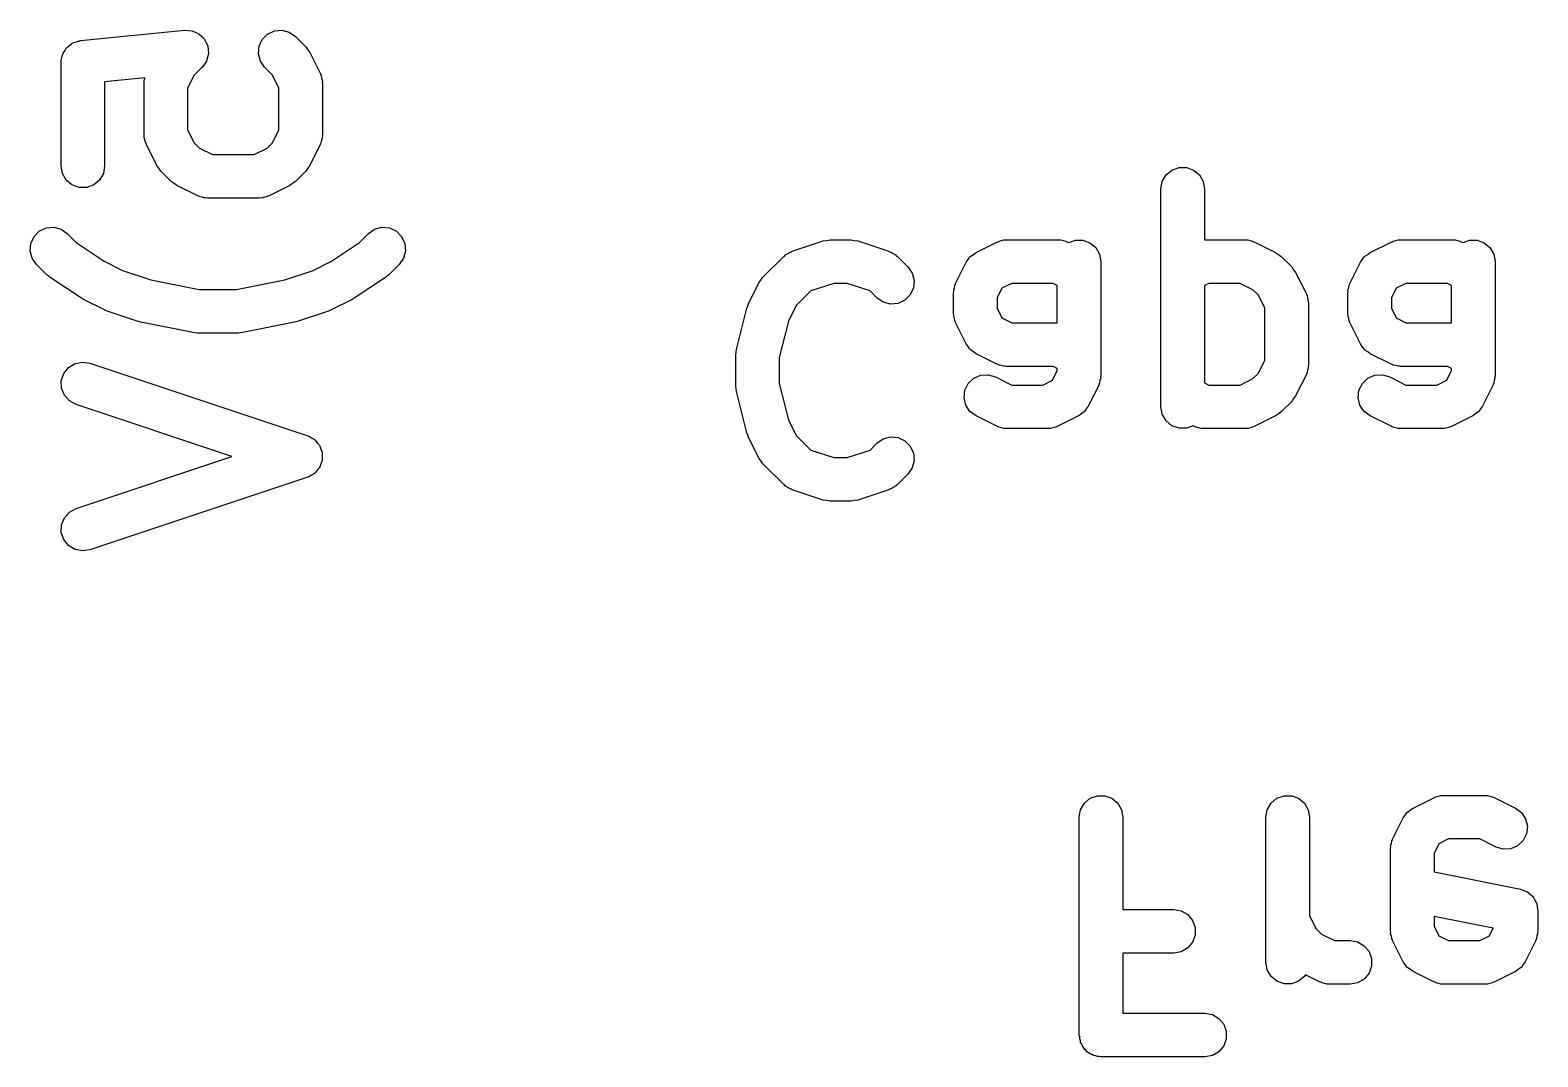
# Model space of a CAD drawing. Extents: x 91.3 to 189.8, y -113.5 to -60.4.
# Drawn here: x 171.35 to 178.27, y -78.82 to -74.11 of the extents above; entities that cross this region are included whole.
import ezdxf

# ---------------------------------------------------------------- set-up
doc = ezdxf.new("R2010")
doc.units = 0
doc.header["$MEASUREMENT"] = 0
doc.layers.add('BLACK', color=7, linetype='CONTINUOUS')

msp = doc.modelspace()

# ---------------------------------------------------------------- linework, layer by layer
at = {"layer": 'Black'}
for p, q in [((171.582, -74.1534), (172.059, -74.1057)), ((172.059, -74.1058), (172.06, -74.1056)), ((172.059, -74.1057), (172.059, -74.1058)), ((172.06, -74.1056), (172.077, -74.1071)), ((172.077, -74.1071), (172.093, -74.1083)), ((172.093, -74.1083), (172.094, -74.1086)), ((172.094, -74.1086), (172.094, -74.1086)), ((172.094, -74.1086), (172.11, -74.1157)), ((172.11, -74.1157), (172.125, -74.1226)), ((172.125, -74.1226), (172.125, -74.1231)), ((172.125, -74.1231), (172.126, -74.1233)), ((172.126, -74.1233), (172.138, -74.1351)), ((172.415, -74.1479), (172.44, -74.1233)), ((172.44, -74.1233), (172.471, -74.1086)), ((172.471, -74.1086), (172.506, -74.1056)), ((172.506, -74.1056), (172.539, -74.1146)), ((172.539, -74.1146), (172.568, -74.1345)), ((171.509, -74.2004), (171.516, -74.1886)), ((171.516, -74.1886), (171.519, -74.1862)), ((171.519, -74.1862), (171.521, -74.183)), ((171.521, -74.183), (171.532, -74.1751)), ((171.532, -74.1751), (171.542, -74.1663)), ((171.542, -74.1663), (171.546, -74.165)), ((171.546, -74.165), (171.549, -74.1628)), ((171.549, -74.1628), (171.562, -74.1591)), ((171.562, -74.1591), (171.575, -74.1544)), ((171.575, -74.1544), (171.579, -74.1544)), ((171.579, -74.1544), (171.582, -74.1534)), ((172.138, -74.1351), (172.15, -74.1469)), ((172.15, -74.1469), (172.15, -74.1474)), ((172.15, -74.1474), (172.15, -74.1479)), ((172.15, -74.1479), (172.158, -74.1631)), ((172.158, -74.1631), (172.165, -74.1782)), ((172.165, -74.1782), (172.165, -74.1788)), ((172.165, -74.1788), (172.165, -74.1794)), ((172.165, -74.1794), (172.167, -74.1961)), ((172.398, -74.214), (172.401, -74.1794)), ((172.401, -74.1794), (172.415, -74.1479)), ((172.568, -74.1345), (172.615, -74.1821)), ((172.615, -74.1821), (172.625, -74.1953)), ((171.492, -74.2529), (171.493, -74.2491)), ((171.492, -74.7291), (171.492, -74.2529)), ((171.493, -74.2454), (171.496, -74.2321)), ((171.493, -74.2491), (171.493, -74.2454)), ((171.496, -74.2321), (171.498, -74.2187)), ((171.498, -74.2187), (171.5, -74.2154)), ((171.5, -74.2154), (171.501, -74.2117)), ((171.501, -74.2117), (171.509, -74.2004)), ((172.15, -74.2612), (172.14, -74.2751)), ((172.159, -74.2475), (172.15, -74.2612)), ((172.16, -74.2464), (172.159, -74.2469)), ((172.159, -74.2469), (172.159, -74.2475)), ((172.164, -74.2301), (172.16, -74.2464)), ((172.168, -74.214), (172.164, -74.2301)), ((172.167, -74.1961), (172.168, -74.2127)), ((172.168, -74.2127), (172.168, -74.2133)), ((172.168, -74.2133), (172.168, -74.214)), ((172.407, -74.2475), (172.398, -74.214)), ((172.426, -74.276), (172.407, -74.2475)), ((172.625, -74.1953), (172.634, -74.2081)), ((172.634, -74.2081), (172.682, -74.3034)), ((171.877, -74.3249), (171.692, -74.3434)), ((171.874, -74.3367), (171.877, -74.3254)), ((171.877, -74.3254), (171.877, -74.3249)), ((172.103, -74.3121), (172.073, -74.3717)), ((172.139, -74.276), (172.103, -74.3121)), ((172.14, -74.2754), (172.139, -74.276)), ((172.14, -74.2751), (172.14, -74.2754)), ((172.463, -74.3121), (172.426, -74.276)), ((172.492, -74.3717), (172.463, -74.3121)), ((172.682, -74.3034), (172.683, -74.3089)), ((172.683, -74.3089), (172.686, -74.3139)), ((172.686, -74.3139), (172.688, -74.3254)), ((172.688, -74.3254), (172.692, -74.3367)), ((171.692, -74.3434), (171.692, -74.7291)), ((171.873, -74.3481), (171.874, -74.3424)), ((171.873, -74.5862), (171.873, -74.3481)), ((171.874, -74.3424), (171.874, -74.3367)), ((172.073, -74.3717), (172.073, -74.5626)), ((172.492, -74.5626), (172.492, -74.3717)), ((172.692, -74.3367), (172.691, -74.3424)), ((172.691, -74.3424), (172.692, -74.3481)), ((172.692, -74.3481), (172.692, -74.5862)), ((171.874, -74.5919), (171.873, -74.5862)), ((171.874, -74.5976), (171.874, -74.5919)), ((171.877, -74.6089), (171.874, -74.5976)), ((172.073, -74.5626), (172.103, -74.6222)), ((172.463, -74.6222), (172.492, -74.5626)), ((172.692, -74.5976), (172.688, -74.6089)), ((172.692, -74.5862), (172.691, -74.5919)), ((172.691, -74.5919), (172.692, -74.5976)), ((171.879, -74.6204), (171.877, -74.6089)), ((171.882, -74.6254), (171.879, -74.6204)), ((171.884, -74.6309), (171.882, -74.6254)), ((171.932, -74.7262), (171.884, -74.6309)), ((172.103, -74.6222), (172.128, -74.6469)), ((172.128, -74.6469), (172.187, -74.6767)), ((172.187, -74.6767), (172.378, -74.6767)), ((172.378, -74.6767), (172.438, -74.6469)), ((172.438, -74.6469), (172.463, -74.6222)), ((172.682, -74.6309), (172.634, -74.7262)), ((172.683, -74.6254), (172.682, -74.6309)), ((172.686, -74.6204), (172.683, -74.6254)), ((172.688, -74.6089), (172.686, -74.6204)), ((171.498, -74.7633), (171.492, -74.7291)), ((171.692, -74.7291), (171.686, -74.7633)), ((171.941, -74.739), (171.932, -74.7262)), ((171.95, -74.7521), (171.941, -74.739)), ((172.625, -74.739), (172.615, -74.7521)), ((172.634, -74.7262), (172.625, -74.739)), ((176.591, -74.7477), (176.624, -74.7358)), ((176.624, -74.7358), (176.659, -74.7358)), ((176.659, -74.7358), (176.691, -74.7477)), ((171.516, -74.7933), (171.498, -74.7633)), ((171.542, -74.8157), (171.516, -74.7933)), ((171.575, -74.8275), (171.542, -74.8157)), ((171.642, -74.8157), (171.61, -74.8275)), ((171.669, -74.7933), (171.642, -74.8157)), ((171.686, -74.7633), (171.669, -74.7933)), ((171.998, -74.7998), (171.95, -74.7521)), ((172.011, -74.8089), (171.998, -74.7998)), ((172.024, -74.8185), (172.011, -74.8089)), ((172.555, -74.809), (172.542, -74.8185)), ((172.568, -74.7998), (172.555, -74.809)), ((172.615, -74.7521), (172.568, -74.7998)), ((176.541, -74.8343), (176.547, -74.8001)), ((176.547, -74.8001), (176.565, -74.77)), ((176.565, -74.77), (176.591, -74.7477)), ((176.691, -74.7477), (176.718, -74.77)), ((176.718, -74.77), (176.735, -74.8001)), ((176.735, -74.8001), (176.741, -74.8343)), ((171.61, -74.8275), (171.575, -74.8275)), ((172.119, -74.8661), (172.024, -74.8185)), ((172.125, -74.8678), (172.119, -74.8661)), ((172.13, -74.8706), (172.125, -74.8678)), ((172.141, -74.8727), (172.13, -74.8706)), ((172.152, -74.876), (172.141, -74.8727)), ((172.158, -74.8757), (172.152, -74.876)), ((172.164, -74.8767), (172.158, -74.8757)), ((172.402, -74.8767), (172.164, -74.8767)), ((172.408, -74.8757), (172.402, -74.8767)), ((172.413, -74.876), (172.408, -74.8757)), ((172.425, -74.8727), (172.413, -74.876)), ((172.436, -74.8706), (172.425, -74.8727)), ((172.441, -74.8678), (172.436, -74.8706)), ((172.447, -74.8661), (172.441, -74.8678)), ((172.542, -74.8185), (172.447, -74.8661)), ((176.541, -75.8343), (176.541, -74.8343)), ((176.741, -74.8343), (176.741, -75.0676)), ((171.392, -75.0281), (171.424, -75.0134)), ((171.424, -75.0134), (171.458, -75.0104)), ((171.458, -75.0104), (171.492, -75.0194)), ((171.492, -75.0194), (171.52, -75.0393)), ((172.903, -75.0393), (172.931, -75.0194)), ((172.931, -75.0194), (172.965, -75.0104)), ((172.965, -75.0104), (172.999, -75.0134)), ((172.999, -75.0134), (173.031, -75.0281)), ((171.35, -75.1187), (171.353, -75.0841)), ((171.353, -75.0841), (171.368, -75.0526)), ((171.368, -75.0526), (171.392, -75.0281)), ((171.52, -75.0393), (171.561, -75.0799)), ((171.561, -75.0799), (171.69, -75.1662)), ((172.733, -75.1662), (172.862, -75.0799)), ((172.862, -75.0799), (172.903, -75.0393)), ((173.031, -75.0281), (173.055, -75.0526)), ((173.055, -75.0526), (173.07, -75.0841)), ((173.07, -75.0841), (173.073, -75.1187)), ((174.848, -75.1204), (174.991, -75.0728)), ((174.991, -75.0728), (175.007, -75.0704)), ((175.007, -75.0704), (175.022, -75.0676)), ((175.022, -75.0676), (175.118, -75.0676)), ((175.118, -75.0676), (175.133, -75.0704)), ((175.133, -75.0704), (175.149, -75.0728)), ((175.149, -75.0728), (175.292, -75.1204)), ((175.692, -75.1258), (175.787, -75.0782)), ((175.787, -75.0782), (175.793, -75.0765)), ((175.793, -75.0765), (175.798, -75.0737)), ((175.798, -75.0737), (175.809, -75.0716)), ((175.809, -75.0716), (175.82, -75.0683)), ((175.82, -75.0683), (175.826, -75.0686)), ((175.826, -75.0686), (175.832, -75.0676)), ((175.832, -75.0676), (176.07, -75.0676)), ((176.07, -75.0676), (176.076, -75.0686)), ((176.076, -75.0686), (176.081, -75.0683)), ((176.081, -75.0683), (176.093, -75.0716)), ((176.093, -75.0716), (176.104, -75.0737)), ((176.104, -75.0737), (176.109, -75.0765)), ((176.109, -75.0765), (176.115, -75.0782)), ((176.115, -75.0782), (176.118, -75.0799)), ((176.118, -75.0799), (176.148, -75.0691)), ((176.148, -75.0691), (176.183, -75.0691)), ((176.183, -75.0691), (176.215, -75.081)), ((176.215, -75.081), (176.242, -75.1033)), ((176.741, -75.0676), (176.927, -75.0676)), ((176.927, -75.0676), (176.933, -75.0686)), ((176.933, -75.0686), (176.939, -75.0683)), ((176.939, -75.0683), (176.95, -75.0716)), ((176.95, -75.0716), (176.961, -75.0737)), ((176.961, -75.0737), (176.966, -75.0765)), ((176.966, -75.0765), (176.972, -75.0782)), ((176.972, -75.0782), (177.067, -75.1258)), ((177.501, -75.1258), (177.597, -75.0782)), ((177.597, -75.0782), (177.602, -75.0765)), ((177.602, -75.0765), (177.607, -75.0737)), ((177.607, -75.0737), (177.619, -75.0716)), ((177.619, -75.0716), (177.63, -75.0683)), ((177.63, -75.0683), (177.636, -75.0686)), ((177.636, -75.0686), (177.641, -75.0676)), ((177.641, -75.0676), (177.88, -75.0676)), ((177.88, -75.0676), (177.885, -75.0686)), ((177.885, -75.0686), (177.891, -75.0683)), ((177.891, -75.0683), (177.902, -75.0716)), ((177.902, -75.0716), (177.914, -75.0737)), ((177.914, -75.0737), (177.919, -75.0765)), ((177.919, -75.0765), (177.924, -75.0782)), ((177.924, -75.0782), (177.928, -75.0799)), ((177.928, -75.0799), (177.957, -75.0691)), ((177.957, -75.0691), (177.992, -75.0691)), ((177.992, -75.0691), (178.025, -75.081)), ((178.025, -75.081), (178.051, -75.1033)), ((171.359, -75.1523), (171.35, -75.1187)), ((171.379, -75.1807), (171.359, -75.1523)), ((173.064, -75.1523), (173.044, -75.1807)), ((173.073, -75.1187), (173.064, -75.1523)), ((174.714, -75.2398), (174.809, -75.1445)), ((174.809, -75.1445), (174.814, -75.1412)), ((174.814, -75.1412), (174.817, -75.1369)), ((174.817, -75.1369), (174.828, -75.1313)), ((174.828, -75.1313), (174.837, -75.1246)), ((174.837, -75.1246), (174.843, -75.1231)), ((174.843, -75.1231), (174.848, -75.1204)), ((175.292, -75.1204), (175.297, -75.1231)), ((175.297, -75.1231), (175.303, -75.1246)), ((175.303, -75.1246), (175.312, -75.1313)), ((175.312, -75.1313), (175.323, -75.1369)), ((175.323, -75.1369), (175.326, -75.1412)), ((175.326, -75.1412), (175.331, -75.1445)), ((175.331, -75.1445), (175.379, -75.1921)), ((175.647, -75.1705), (175.656, -75.1587)), ((175.656, -75.1587), (175.664, -75.1465)), ((175.664, -75.1465), (175.666, -75.1448)), ((175.666, -75.1448), (175.668, -75.1426)), ((175.668, -75.1426), (175.68, -75.1345)), ((175.68, -75.1345), (175.692, -75.1258)), ((176.242, -75.1033), (176.259, -75.1334)), ((176.259, -75.1334), (176.265, -75.1676)), ((177.067, -75.1258), (177.08, -75.1353)), ((177.08, -75.1353), (177.093, -75.1445)), ((177.093, -75.1445), (177.141, -75.1921)), ((177.457, -75.1705), (177.465, -75.1587)), ((177.465, -75.1587), (177.474, -75.1465)), ((177.474, -75.1465), (177.476, -75.1448)), ((177.476, -75.1448), (177.477, -75.1426)), ((177.477, -75.1426), (177.49, -75.1345)), ((177.49, -75.1345), (177.501, -75.1258)), ((178.051, -75.1033), (178.069, -75.1334)), ((178.069, -75.1334), (178.075, -75.1676)), ((171.426, -75.2283), (171.379, -75.1807)), ((171.435, -75.234), (171.426, -75.2283)), ((171.69, -75.1662), (171.774, -75.2079)), ((171.774, -75.2079), (171.904, -75.2513)), ((172.519, -75.2513), (172.649, -75.2079)), ((172.649, -75.2079), (172.733, -75.1662)), ((172.996, -75.2283), (172.988, -75.234)), ((173.044, -75.1807), (172.996, -75.2283)), ((175.379, -75.1921), (175.399, -75.2206)), ((175.399, -75.2206), (175.408, -75.2541)), ((175.6, -75.2658), (175.647, -75.1705)), ((176.265, -75.1676), (176.265, -75.6914)), ((177.141, -75.1921), (177.15, -75.2053)), ((177.15, -75.2053), (177.159, -75.2181)), ((177.159, -75.2181), (177.207, -75.3134)), ((177.409, -75.2658), (177.457, -75.1705)), ((178.075, -75.1676), (178.075, -75.6914)), ((171.442, -75.2408), (171.435, -75.234)), ((171.585, -75.3361), (171.442, -75.2408)), ((171.904, -75.2513), (172.126, -75.2957)), ((172.126, -75.2957), (172.297, -75.2957)), ((172.297, -75.2957), (172.519, -75.2513)), ((172.981, -75.2408), (172.838, -75.3361)), ((172.988, -75.234), (172.981, -75.2408)), ((174.647, -75.361), (174.695, -75.2658)), ((174.695, -75.2658), (174.704, -75.2529)), ((174.704, -75.2529), (174.714, -75.2398)), ((175.039, -75.2676), (174.934, -75.3026)), ((175.101, -75.2676), (175.039, -75.2676)), ((175.206, -75.3026), (175.101, -75.2676)), ((175.405, -75.2887), (175.39, -75.3202)), ((175.408, -75.2541), (175.405, -75.2887)), ((175.59, -75.299), (175.593, -75.2878)), ((175.59, -75.3048), (175.59, -75.299)), ((175.593, -75.2878), (175.595, -75.2763)), ((175.595, -75.2763), (175.598, -75.2713)), ((175.598, -75.2713), (175.6, -75.2658)), ((175.811, -75.2898), (175.789, -75.3341)), ((175.856, -75.2676), (175.811, -75.2898)), ((176.046, -75.2676), (175.856, -75.2676)), ((176.065, -75.277), (176.046, -75.2676)), ((176.065, -75.4486), (176.065, -75.277)), ((176.76, -75.2676), (176.741, -75.277)), ((176.741, -75.277), (176.741, -75.7249)), ((176.904, -75.2676), (176.76, -75.2676)), ((176.963, -75.2974), (176.904, -75.2676)), ((176.988, -75.3221), (176.963, -75.2974)), ((177.399, -75.299), (177.403, -75.2878)), ((177.4, -75.3048), (177.399, -75.299)), ((177.403, -75.2878), (177.405, -75.2763)), ((177.405, -75.2763), (177.407, -75.2713)), ((177.407, -75.2713), (177.409, -75.2658)), ((177.621, -75.2898), (177.599, -75.3341)), ((177.665, -75.2676), (177.621, -75.2898)), ((177.856, -75.2676), (177.665, -75.2676)), ((177.875, -75.277), (177.856, -75.2676)), ((177.875, -75.4486), (177.875, -75.277)), ((171.59, -75.3386), (171.585, -75.3361)), ((171.595, -75.3423), (171.59, -75.3386)), ((171.691, -75.3899), (171.595, -75.3423)), ((172.828, -75.3423), (172.732, -75.3899)), ((172.833, -75.3386), (172.828, -75.3423)), ((172.838, -75.3361), (172.833, -75.3386)), ((174.644, -75.3715), (174.647, -75.361)), ((174.934, -75.3026), (174.866, -75.3697)), ((175.237, -75.3336), (175.206, -75.3026)), ((175.266, -75.3535), (175.237, -75.3336)), ((175.299, -75.3625), (175.266, -75.3535)), ((175.334, -75.3594), (175.299, -75.3625)), ((175.365, -75.3448), (175.334, -75.3594)), ((175.39, -75.3202), (175.365, -75.3448)), ((175.589, -75.3105), (175.59, -75.3048)), ((175.589, -75.4057), (175.589, -75.3105)), ((175.789, -75.3341), (175.789, -75.3821)), ((177.018, -75.3817), (176.988, -75.3221)), ((177.207, -75.3134), (177.209, -75.3189)), ((177.209, -75.3189), (177.212, -75.3239)), ((177.212, -75.3239), (177.214, -75.3354)), ((177.214, -75.3354), (177.217, -75.3467)), ((177.217, -75.3467), (177.217, -75.3524)), ((177.217, -75.3524), (177.218, -75.3581)), ((177.218, -75.3581), (177.218, -75.6438)), ((177.399, -75.3105), (177.4, -75.3048)), ((177.399, -75.4057), (177.399, -75.3105)), ((177.599, -75.3341), (177.599, -75.3821)), ((171.697, -75.392), (171.691, -75.3899)), ((171.704, -75.3953), (171.697, -75.392)), ((171.846, -75.443), (171.704, -75.3953)), ((172.719, -75.3953), (172.576, -75.443)), ((172.726, -75.392), (172.719, -75.3953)), ((172.732, -75.3899), (172.726, -75.392)), ((174.592, -75.5719), (174.64, -75.3815)), ((174.64, -75.3815), (174.644, -75.3715)), ((174.866, -75.3697), (174.831, -75.4406)), ((175.59, -75.4114), (175.589, -75.4057)), ((175.59, -75.4171), (175.59, -75.4114)), ((175.593, -75.4284), (175.59, -75.4171)), ((175.595, -75.4399), (175.593, -75.4284)), ((175.789, -75.3821), (175.811, -75.4264)), ((175.811, -75.4264), (175.856, -75.4486)), ((177.018, -75.6202), (177.018, -75.3817)), ((177.4, -75.4114), (177.399, -75.4057)), ((177.399, -75.4171), (177.4, -75.4114)), ((177.403, -75.4284), (177.399, -75.4171)), ((177.405, -75.4399), (177.403, -75.4284)), ((177.599, -75.3821), (177.621, -75.4264)), ((177.621, -75.4264), (177.665, -75.4486)), ((171.853, -75.4439), (171.846, -75.443)), ((171.858, -75.4462), (171.853, -75.4439)), ((172.097, -75.4938), (171.858, -75.4462)), ((172.106, -75.494), (172.097, -75.4938)), ((172.116, -75.4957), (172.106, -75.494)), ((172.307, -75.4957), (172.116, -75.4957)), ((172.316, -75.494), (172.307, -75.4957)), ((172.326, -75.4938), (172.316, -75.494)), ((172.564, -75.4462), (172.326, -75.4938)), ((172.57, -75.4439), (172.564, -75.4462)), ((172.576, -75.443), (172.57, -75.4439)), ((174.831, -75.4406), (174.789, -75.6085)), ((175.598, -75.4449), (175.595, -75.4399)), ((175.6, -75.4504), (175.598, -75.4449)), ((175.647, -75.5457), (175.6, -75.4504)), ((175.856, -75.4486), (176.065, -75.4486)), ((177.407, -75.4449), (177.405, -75.4399)), ((177.409, -75.4504), (177.407, -75.4449)), ((177.457, -75.5457), (177.409, -75.4504)), ((177.665, -75.4486), (177.875, -75.4486)), ((174.591, -75.5841), (174.592, -75.5719)), ((175.656, -75.5575), (175.647, -75.5457)), ((175.664, -75.5697), (175.656, -75.5575)), ((175.666, -75.5713), (175.664, -75.5697)), ((175.668, -75.5736), (175.666, -75.5713)), ((175.68, -75.5816), (175.668, -75.5736)), ((177.465, -75.5575), (177.457, -75.5457)), ((177.474, -75.5697), (177.465, -75.5575)), ((177.476, -75.5713), (177.474, -75.5697)), ((177.477, -75.5736), (177.476, -75.5713)), ((177.49, -75.5816), (177.477, -75.5736)), ((171.526, -75.6542), (171.556, -75.636)), ((171.556, -75.636), (171.59, -75.6291)), ((171.59, -75.6291), (171.624, -75.6342)), ((171.624, -75.6342), (172.624, -75.9675)), ((174.589, -75.5962), (174.591, -75.5841)), ((174.589, -75.739), (174.589, -75.5962)), ((174.789, -75.6085), (174.789, -75.7267)), ((175.692, -75.5904), (175.68, -75.5816)), ((175.787, -75.638), (175.692, -75.5904)), ((175.793, -75.6397), (175.787, -75.638)), ((175.798, -75.6425), (175.793, -75.6397)), ((175.809, -75.6446), (175.798, -75.6425)), ((175.82, -75.6479), (175.809, -75.6446)), ((176.988, -75.6798), (177.018, -75.6202)), ((177.218, -75.6438), (177.217, -75.6495)), ((177.501, -75.5904), (177.49, -75.5816)), ((177.597, -75.638), (177.501, -75.5904)), ((177.602, -75.6397), (177.597, -75.638)), ((177.607, -75.6425), (177.602, -75.6397)), ((177.619, -75.6446), (177.607, -75.6425)), ((177.63, -75.6479), (177.619, -75.6446)), ((171.493, -75.7144), (171.504, -75.6814)), ((171.494, -75.7491), (171.493, -75.7144)), ((171.504, -75.6814), (171.526, -75.6542)), ((175.656, -75.7271), (175.682, -75.7032)), ((175.682, -75.7032), (175.713, -75.6894)), ((175.713, -75.6894), (175.748, -75.6873)), ((175.748, -75.6873), (175.781, -75.6972)), ((175.781, -75.6972), (175.856, -75.7343)), ((175.826, -75.6476), (175.82, -75.6479)), ((175.832, -75.6486), (175.826, -75.6476)), ((176.046, -75.6486), (175.832, -75.6486)), ((175.999, -75.7343), (176.043, -75.7121)), ((176.043, -75.7121), (176.065, -75.6678)), ((176.065, -75.658), (176.046, -75.6486)), ((176.065, -75.6678), (176.065, -75.658)), ((176.261, -75.7141), (176.259, -75.7256)), ((176.265, -75.7029), (176.261, -75.7141)), ((176.265, -75.6914), (176.264, -75.6971)), ((176.264, -75.6971), (176.265, -75.7029)), ((176.904, -75.7343), (176.963, -75.7045)), ((176.963, -75.7045), (176.988, -75.6798)), ((177.207, -75.6885), (177.159, -75.7838)), ((177.209, -75.683), (177.207, -75.6885)), ((177.212, -75.678), (177.209, -75.683)), ((177.214, -75.6665), (177.212, -75.678)), ((177.217, -75.6552), (177.214, -75.6665)), ((177.217, -75.6495), (177.217, -75.6552)), ((177.466, -75.7271), (177.491, -75.7032)), ((177.491, -75.7032), (177.523, -75.6894)), ((177.523, -75.6894), (177.558, -75.6873)), ((177.558, -75.6873), (177.591, -75.6972)), ((177.591, -75.6972), (177.665, -75.7343)), ((177.636, -75.6476), (177.63, -75.6479)), ((177.641, -75.6486), (177.636, -75.6476)), ((177.856, -75.6486), (177.641, -75.6486)), ((177.808, -75.7343), (177.853, -75.7121)), ((177.853, -75.7121), (177.875, -75.6678)), ((177.875, -75.658), (177.856, -75.6486)), ((177.875, -75.6678), (177.875, -75.658)), ((178.071, -75.7141), (178.069, -75.7256)), ((178.074, -75.7029), (178.071, -75.7141)), ((178.075, -75.6914), (178.074, -75.6971)), ((178.074, -75.6971), (178.074, -75.7029)), ((171.507, -75.7814), (171.494, -75.7491)), ((171.53, -75.8074), (171.507, -75.7814)), ((174.591, -75.7511), (174.589, -75.739)), ((174.592, -75.7633), (174.591, -75.7511)), ((174.64, -75.9538), (174.592, -75.7633)), ((174.789, -75.7267), (174.831, -75.8946)), ((175.637, -75.7927), (175.641, -75.7582)), ((175.641, -75.7582), (175.656, -75.7271)), ((175.856, -75.7343), (175.999, -75.7343)), ((176.255, -75.7362), (176.207, -75.8314)), ((176.256, -75.7306), (176.255, -75.7362)), ((176.259, -75.7256), (176.256, -75.7306)), ((176.741, -75.7249), (176.76, -75.7343)), ((176.76, -75.7343), (176.904, -75.7343)), ((177.159, -75.7838), (177.15, -75.7966)), ((177.446, -75.7927), (177.45, -75.7582)), ((177.45, -75.7582), (177.466, -75.7271)), ((177.665, -75.7343), (177.808, -75.7343)), ((178.064, -75.7362), (178.017, -75.8314)), ((178.066, -75.7306), (178.064, -75.7362)), ((178.069, -75.7256), (178.066, -75.7306)), ((171.561, -75.8239), (171.53, -75.8074)), ((172.276, -76.0624), (171.561, -75.8239)), ((175.645, -75.8264), (175.637, -75.7927)), ((175.664, -75.8554), (175.645, -75.8264)), ((176.198, -75.8432), (176.19, -75.8554)), ((176.207, -75.8314), (176.198, -75.8432)), ((176.547, -75.8685), (176.541, -75.8343)), ((177.141, -75.8098), (177.093, -75.8574)), ((177.15, -75.7966), (177.141, -75.8098)), ((177.454, -75.8264), (177.446, -75.7927)), ((177.474, -75.8554), (177.454, -75.8264)), ((178.008, -75.8432), (178, -75.8554)), ((178.017, -75.8314), (178.008, -75.8432)), ((174.831, -75.8946), (174.866, -75.9655)), ((175.692, -75.8761), (175.664, -75.8554)), ((175.787, -75.9237), (175.692, -75.8761)), ((176.162, -75.8761), (176.067, -75.9237)), ((176.174, -75.8674), (176.162, -75.8761)), ((176.186, -75.8593), (176.174, -75.8674)), ((176.188, -75.8571), (176.186, -75.8593)), ((176.19, -75.8554), (176.188, -75.8571)), ((176.565, -75.8986), (176.547, -75.8685)), ((176.591, -75.9209), (176.565, -75.8986)), ((176.624, -75.9328), (176.591, -75.9209)), ((176.688, -75.922), (176.659, -75.9328)), ((176.692, -75.9237), (176.688, -75.922)), ((177.067, -75.8761), (176.972, -75.9237)), ((177.08, -75.8666), (177.067, -75.8761)), ((177.093, -75.8574), (177.08, -75.8666)), ((177.501, -75.8761), (177.474, -75.8554)), ((177.597, -75.9237), (177.501, -75.8761)), ((177.972, -75.8761), (177.877, -75.9237)), ((177.984, -75.8674), (177.972, -75.8761)), ((177.996, -75.8593), (177.984, -75.8674)), ((177.998, -75.8571), (177.996, -75.8593)), ((178, -75.8554), (177.998, -75.8571)), ((172.624, -75.9675), (172.626, -75.9688)), ((172.626, -75.9688), (172.629, -75.9694)), ((172.629, -75.9694), (172.642, -75.9771)), ((172.642, -75.9771), (172.655, -75.9841)), ((172.655, -75.9841), (172.656, -75.9861)), ((172.656, -75.9861), (172.659, -75.9876)), ((172.659, -75.9876), (172.668, -75.9991)), ((174.644, -75.9638), (174.64, -75.9538)), ((174.647, -75.9742), (174.644, -75.9638)), ((174.695, -76.0695), (174.647, -75.9742)), ((174.866, -75.9655), (174.934, -76.0326)), ((175.237, -76.0017), (175.266, -75.9818)), ((175.266, -75.9818), (175.299, -75.9728)), ((175.299, -75.9728), (175.334, -75.9758)), ((175.334, -75.9758), (175.365, -75.9905)), ((175.365, -75.9905), (175.39, -76.015)), ((175.793, -75.9254), (175.787, -75.9237)), ((175.798, -75.9283), (175.793, -75.9254)), ((175.809, -75.9303), (175.798, -75.9283)), ((175.82, -75.9336), (175.809, -75.9303)), ((175.826, -75.9333), (175.82, -75.9336)), ((175.832, -75.9343), (175.826, -75.9333)), ((176.022, -75.9343), (175.832, -75.9343)), ((176.028, -75.9333), (176.022, -75.9343)), ((176.034, -75.9336), (176.028, -75.9333)), ((176.045, -75.9303), (176.034, -75.9336)), ((176.057, -75.9283), (176.045, -75.9303)), ((176.062, -75.9254), (176.057, -75.9283)), ((176.067, -75.9237), (176.062, -75.9254)), ((176.659, -75.9328), (176.624, -75.9328)), ((176.697, -75.9254), (176.692, -75.9237)), ((176.702, -75.9283), (176.697, -75.9254)), ((176.714, -75.9303), (176.702, -75.9283)), ((176.725, -75.9336), (176.714, -75.9303)), ((176.731, -75.9333), (176.725, -75.9336)), ((176.737, -75.9343), (176.731, -75.9333)), ((176.927, -75.9343), (176.737, -75.9343)), ((176.933, -75.9333), (176.927, -75.9343)), ((176.939, -75.9336), (176.933, -75.9333)), ((176.95, -75.9303), (176.939, -75.9336)), ((176.961, -75.9283), (176.95, -75.9303)), ((176.966, -75.9254), (176.961, -75.9283)), ((176.972, -75.9237), (176.966, -75.9254)), ((177.602, -75.9254), (177.597, -75.9237)), ((177.607, -75.9283), (177.602, -75.9254)), ((177.619, -75.9303), (177.607, -75.9283)), ((177.63, -75.9336), (177.619, -75.9303)), ((177.636, -75.9333), (177.63, -75.9336)), ((177.641, -75.9343), (177.636, -75.9333)), ((177.832, -75.9343), (177.641, -75.9343)), ((177.838, -75.9333), (177.832, -75.9343)), ((177.843, -75.9336), (177.838, -75.9333)), ((177.855, -75.9303), (177.843, -75.9336)), ((177.866, -75.9283), (177.855, -75.9303)), ((177.871, -75.9254), (177.866, -75.9283)), ((177.877, -75.9237), (177.871, -75.9254)), ((172.668, -75.9991), (172.678, -76.01)), ((172.678, -76.01), (172.679, -76.0126)), ((172.679, -76.0126), (172.68, -76.0148)), ((172.68, -76.0148), (172.685, -76.0287)), ((172.685, -76.0287), (172.69, -76.0423)), ((172.69, -76.0423), (172.69, -76.0451)), ((172.69, -76.0451), (172.691, -76.0477)), ((172.691, -76.0477), (172.691, -76.0624)), ((174.934, -76.0326), (175.039, -76.0676)), ((175.101, -76.0676), (175.206, -76.0326)), ((175.206, -76.0326), (175.237, -76.0017)), ((175.39, -76.015), (175.405, -76.0465)), ((175.405, -76.0465), (175.408, -76.0811)), ((171.561, -76.3008), (172.276, -76.0624)), ((172.668, -76.1257), (172.659, -76.1372)), ((172.678, -76.1147), (172.668, -76.1257)), ((172.679, -76.1122), (172.678, -76.1147)), ((172.68, -76.11), (172.679, -76.1122)), ((172.685, -76.0961), (172.68, -76.11)), ((172.69, -76.0824), (172.685, -76.0961)), ((172.691, -76.0771), (172.69, -76.0797)), ((172.69, -76.0797), (172.69, -76.0824)), ((172.691, -76.0624), (172.691, -76.0771)), ((174.704, -76.0823), (174.695, -76.0695)), ((174.714, -76.0955), (174.704, -76.0823)), ((174.809, -76.1907), (174.714, -76.0955)), ((175.039, -76.0676), (175.101, -76.0676)), ((175.399, -76.1146), (175.379, -76.1431)), ((175.408, -76.0811), (175.399, -76.1146)), ((172.624, -76.1573), (171.624, -76.4906)), ((172.626, -76.1559), (172.624, -76.1573)), ((172.629, -76.1554), (172.626, -76.1559)), ((172.642, -76.1477), (172.629, -76.1554)), ((172.655, -76.1407), (172.642, -76.1477)), ((172.656, -76.1386), (172.655, -76.1407)), ((172.659, -76.1372), (172.656, -76.1386)), ((174.814, -76.194), (174.809, -76.1907)), ((174.817, -76.1983), (174.814, -76.194)), ((174.828, -76.2039), (174.817, -76.1983)), ((175.323, -76.1983), (175.312, -76.2039)), ((175.326, -76.194), (175.323, -76.1983)), ((175.331, -76.1907), (175.326, -76.194)), ((175.379, -76.1431), (175.331, -76.1907)), ((174.837, -76.2106), (174.828, -76.2039)), ((174.843, -76.2121), (174.837, -76.2106)), ((174.848, -76.2149), (174.843, -76.2121)), ((174.991, -76.2625), (174.848, -76.2149)), ((175.007, -76.2648), (174.991, -76.2625)), ((175.022, -76.2676), (175.007, -76.2648)), ((175.118, -76.2676), (175.022, -76.2676)), ((175.133, -76.2648), (175.118, -76.2676)), ((175.149, -76.2625), (175.133, -76.2648)), ((175.292, -76.2149), (175.149, -76.2625)), ((175.297, -76.2121), (175.292, -76.2149)), ((175.303, -76.2106), (175.297, -76.2121)), ((175.312, -76.2039), (175.303, -76.2106)), ((171.507, -76.3434), (171.53, -76.3174)), ((171.53, -76.3174), (171.561, -76.3008)), ((171.493, -76.4104), (171.494, -76.3757)), ((171.494, -76.3757), (171.507, -76.3434)), ((171.504, -76.4433), (171.493, -76.4104)), ((171.526, -76.4705), (171.504, -76.4433)), ((171.556, -76.4887), (171.526, -76.4705)), ((171.59, -76.4957), (171.556, -76.4887)), ((171.624, -76.4906), (171.59, -76.4957)), ((176.172, -77.6834), (176.19, -77.6533)), ((176.19, -77.6533), (176.216, -77.631)), ((176.216, -77.631), (176.249, -77.6191)), ((176.249, -77.6191), (176.284, -77.6191)), ((176.284, -77.6191), (176.316, -77.631)), ((176.316, -77.631), (176.343, -77.6533)), ((176.343, -77.6533), (176.36, -77.6834)), ((177.029, -77.6834), (177.047, -77.6533)), ((177.047, -77.6533), (177.073, -77.631)), ((177.073, -77.631), (177.106, -77.6191)), ((177.106, -77.6191), (177.141, -77.6191)), ((177.141, -77.6191), (177.173, -77.631)), ((177.173, -77.631), (177.2, -77.6533)), ((177.2, -77.6533), (177.217, -77.6834)), ((177.698, -77.6758), (177.793, -77.6282)), ((177.793, -77.6282), (177.798, -77.6265)), ((177.798, -77.6265), (177.803, -77.6236)), ((177.803, -77.6236), (177.815, -77.6216)), ((177.815, -77.6216), (177.826, -77.6183)), ((177.826, -77.6183), (177.832, -77.6186)), ((177.832, -77.6186), (177.838, -77.6176)), ((177.838, -77.6176), (178.028, -77.6176)), ((178.028, -77.6176), (178.034, -77.6186)), ((178.034, -77.6186), (178.04, -77.6183)), ((178.04, -77.6183), (178.051, -77.6216)), ((178.051, -77.6216), (178.062, -77.6236)), ((178.062, -77.6236), (178.067, -77.6265)), ((178.067, -77.6265), (178.073, -77.6282)), ((178.073, -77.6282), (178.168, -77.6758)), ((176.166, -77.7176), (176.172, -77.6834)), ((176.166, -78.7176), (176.166, -77.7176)), ((176.36, -77.6834), (176.366, -77.7176)), ((176.366, -77.7176), (176.366, -78.1414)), ((177.023, -77.7176), (177.029, -77.6834)), ((177.023, -78.3843), (177.023, -77.7176)), ((177.217, -77.6834), (177.223, -77.7176)), ((177.223, -77.7176), (177.223, -78.1702)), ((177.605, -77.8158), (177.653, -77.7205)), ((177.653, -77.7205), (177.662, -77.7087)), ((177.662, -77.7087), (177.67, -77.6965)), ((177.67, -77.6965), (177.672, -77.6948)), ((177.672, -77.6948), (177.674, -77.6926)), ((177.674, -77.6926), (177.686, -77.6845)), ((177.686, -77.6845), (177.698, -77.6758)), ((178.168, -77.6758), (178.196, -77.6965)), ((178.196, -77.6965), (178.215, -77.7255)), ((178.215, -77.7255), (178.223, -77.7592)), ((178.223, -77.7592), (178.219, -77.7937)), ((177.595, -77.849), (177.599, -77.8378)), ((177.596, -77.8548), (177.595, -77.849)), ((177.595, -77.8605), (177.596, -77.8548)), ((177.595, -78.2414), (177.595, -77.8605)), ((177.599, -77.8378), (177.601, -77.8263)), ((177.601, -77.8263), (177.604, -77.8213)), ((177.604, -77.8213), (177.605, -77.8158)), ((177.817, -77.8398), (177.795, -77.8841)), ((177.861, -77.8176), (177.817, -77.8398)), ((178.004, -77.8176), (177.861, -77.8176)), ((178.079, -77.8547), (178.004, -77.8176)), ((178.112, -77.8646), (178.079, -77.8547)), ((178.178, -77.8487), (178.147, -77.8625)), ((178.204, -77.8248), (178.178, -77.8487)), ((178.219, -77.7937), (178.204, -77.8248)), ((177.795, -77.8841), (177.795, -77.969)), ((178.147, -77.8625), (178.112, -77.8646)), ((177.795, -77.969), (178.191, -78.0481)), ((178.191, -78.0481), (178.206, -78.054)), ((178.206, -78.054), (178.221, -78.0596)), ((178.221, -78.0596), (178.222, -78.0603)), ((178.222, -78.0603), (178.223, -78.0608)), ((178.223, -78.0608), (178.235, -78.0715)), ((178.235, -78.0715), (178.248, -78.0819)), ((178.248, -78.0819), (178.248, -78.0829)), ((178.248, -78.0829), (178.249, -78.0837)), ((178.249, -78.0837), (178.257, -78.0979)), ((178.257, -78.0979), (178.265, -78.112)), ((178.265, -78.112), (178.265, -78.1131)), ((178.265, -78.1131), (178.266, -78.1141)), ((178.266, -78.1141), (178.268, -78.1302)), ((178.268, -78.1302), (178.271, -78.1462)), ((176.366, -78.1414), (176.6, -78.1414)), ((176.6, -78.1414), (176.634, -78.1475)), ((176.634, -78.1475), (176.664, -78.1648)), ((176.664, -78.1648), (176.686, -78.1914)), ((176.686, -78.1914), (176.698, -78.2241)), ((177.223, -78.1702), (177.253, -78.2298)), ((178.066, -78.2272), (177.795, -78.1729)), ((177.795, -78.1729), (177.795, -78.2178)), ((178.271, -78.1462), (178.271, -78.2414)), ((176.698, -78.2588), (176.686, -78.2914)), ((176.698, -78.2241), (176.698, -78.2588)), ((177.253, -78.2298), (177.278, -78.2545)), ((177.278, -78.2545), (177.337, -78.2843)), ((177.596, -78.2471), (177.595, -78.2414)), ((177.595, -78.2529), (177.596, -78.2471)), ((177.599, -78.2641), (177.595, -78.2529)), ((177.601, -78.2756), (177.599, -78.2641)), ((177.604, -78.2806), (177.601, -78.2756)), ((177.795, -78.2178), (177.817, -78.2621)), ((177.817, -78.2621), (177.861, -78.2843)), ((178.004, -78.2843), (178.049, -78.2621)), ((178.049, -78.2621), (178.066, -78.2272)), ((178.265, -78.2756), (178.262, -78.2806)), ((178.267, -78.2641), (178.265, -78.2756)), ((178.27, -78.2529), (178.267, -78.2641)), ((178.271, -78.2414), (178.27, -78.2471)), ((178.27, -78.2471), (178.27, -78.2529)), ((176.6, -78.3414), (176.366, -78.3414)), ((176.366, -78.3414), (176.366, -78.6176)), ((176.634, -78.3354), (176.6, -78.3414)), ((176.664, -78.318), (176.634, -78.3354)), ((176.686, -78.2914), (176.664, -78.318)), ((177.337, -78.2843), (177.409, -78.2843)), ((177.409, -78.2843), (177.443, -78.2903)), ((177.443, -78.2903), (177.473, -78.3077)), ((177.473, -78.3077), (177.496, -78.3343)), ((177.496, -78.3343), (177.508, -78.3669)), ((177.605, -78.2861), (177.604, -78.2806)), ((177.653, -78.3814), (177.605, -78.2861)), ((177.861, -78.2843), (178.004, -78.2843)), ((178.26, -78.2862), (178.213, -78.3814)), ((178.262, -78.2806), (178.26, -78.2862)), ((177.029, -78.4185), (177.023, -78.3843)), ((177.508, -78.4017), (177.496, -78.4343)), ((177.508, -78.3669), (177.508, -78.4017)), ((177.662, -78.3932), (177.653, -78.3814)), ((177.67, -78.4054), (177.662, -78.3932)), ((177.672, -78.4071), (177.67, -78.4054)), ((177.674, -78.4093), (177.672, -78.4071)), ((177.686, -78.4174), (177.674, -78.4093)), ((178.192, -78.4093), (178.18, -78.4174)), ((178.194, -78.4071), (178.192, -78.4093)), ((178.196, -78.4054), (178.194, -78.4071)), ((178.204, -78.3932), (178.196, -78.4054)), ((178.213, -78.3814), (178.204, -78.3932)), ((177.047, -78.4486), (177.029, -78.4185)), ((177.073, -78.4709), (177.047, -78.4486)), ((177.106, -78.4828), (177.073, -78.4709)), ((177.141, -78.4828), (177.106, -78.4828)), ((177.173, -78.4709), (177.141, -78.4828)), ((177.2, -78.4486), (177.173, -78.4709)), ((177.204, -78.4413), (177.2, -78.4486)), ((177.269, -78.4737), (177.204, -78.4413)), ((177.275, -78.4754), (177.269, -78.4737)), ((177.28, -78.4783), (177.275, -78.4754)), ((177.291, -78.4803), (177.28, -78.4783)), ((177.302, -78.4836), (177.291, -78.4803)), ((177.308, -78.4833), (177.302, -78.4836)), ((177.314, -78.4843), (177.308, -78.4833)), ((177.443, -78.4783), (177.409, -78.4843)), ((177.473, -78.4609), (177.443, -78.4783)), ((177.496, -78.4343), (177.473, -78.4609)), ((177.698, -78.4261), (177.686, -78.4174)), ((177.793, -78.4737), (177.698, -78.4261)), ((177.798, -78.4754), (177.793, -78.4737)), ((177.803, -78.4783), (177.798, -78.4754)), ((177.815, -78.4803), (177.803, -78.4783)), ((177.826, -78.4836), (177.815, -78.4803)), ((177.832, -78.4833), (177.826, -78.4836)), ((177.838, -78.4843), (177.832, -78.4833)), ((178.034, -78.4833), (178.028, -78.4843)), ((178.04, -78.4836), (178.034, -78.4833)), ((178.051, -78.4803), (178.04, -78.4836)), ((178.062, -78.4783), (178.051, -78.4803)), ((178.067, -78.4754), (178.062, -78.4783)), ((178.073, -78.4737), (178.067, -78.4754)), ((178.168, -78.4261), (178.073, -78.4737)), ((178.18, -78.4174), (178.168, -78.4261)), ((177.409, -78.4843), (177.314, -78.4843)), ((178.028, -78.4843), (177.838, -78.4843)), ((176.366, -78.6176), (176.742, -78.6176)), ((176.742, -78.6176), (176.777, -78.6236)), ((176.777, -78.6236), (176.807, -78.641)), ((176.807, -78.641), (176.829, -78.6676)), ((176.829, -78.6676), (176.841, -78.7003)), ((176.168, -78.7262), (176.166, -78.7176)), ((176.168, -78.735), (176.168, -78.7262)), ((176.171, -78.7432), (176.168, -78.735)), ((176.172, -78.7518), (176.171, -78.7432)), ((176.177, -78.7594), (176.172, -78.7518)), ((176.18, -78.7676), (176.177, -78.7594)), ((176.841, -78.735), (176.829, -78.7676)), ((176.841, -78.7003), (176.841, -78.735)), ((176.185, -78.7743), (176.18, -78.7676)), ((176.19, -78.7819), (176.185, -78.7743)), ((176.196, -78.7875), (176.19, -78.7819)), ((176.202, -78.7942), (176.196, -78.7875)), ((176.209, -78.7986), (176.202, -78.7942)), ((176.216, -78.8042), (176.209, -78.7986)), ((176.224, -78.8072), (176.216, -78.8042)), ((176.232, -78.8116), (176.224, -78.8072)), ((176.241, -78.8131), (176.232, -78.8116)), ((176.249, -78.8161), (176.241, -78.8131)), ((176.258, -78.8161), (176.249, -78.8161)), ((176.266, -78.8176), (176.258, -78.8161)), ((176.742, -78.8176), (176.266, -78.8176)), ((176.777, -78.8116), (176.742, -78.8176)), ((176.807, -78.7942), (176.777, -78.8116)), ((176.829, -78.7676), (176.807, -78.7942))]:
    msp.add_line(p, q, dxfattribs=at)

doc.saveas('drawing.dxf')
